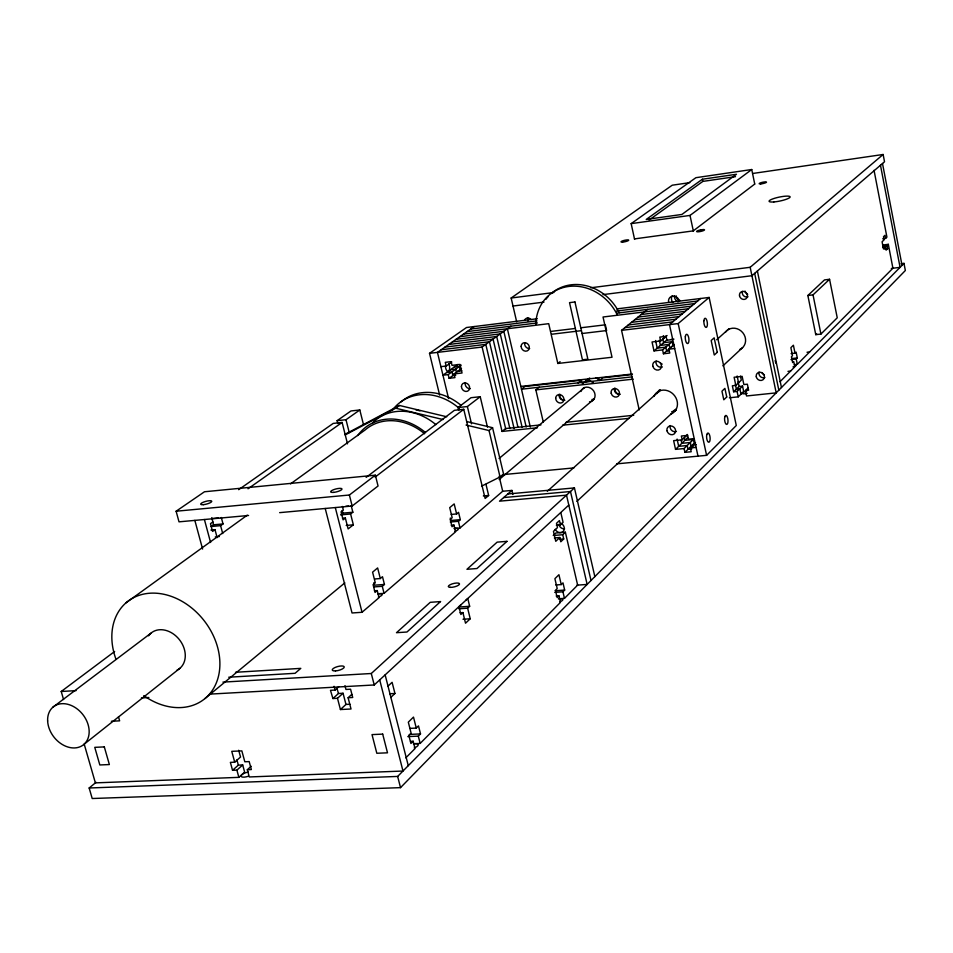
<?xml version="1.0" encoding="UTF-8"?>
<svg xmlns="http://www.w3.org/2000/svg" width="953" height="953" viewBox="0 0 953 953"><rect width="100%" height="100%" fill="white"/><g stroke="black" fill="none" stroke-linecap="round" stroke-linejoin="round"><path stroke-width="1.43" d="M96.05 782.33L89.165 788L92.203 798.519L400.522 787.643L905.35 270.509L903.98 263.373L901.038 263.743M89.165 788L397.651 776.433L903.98 263.373M616.686 463.861L706.602 455.343L736.288 425.503L709.139 297.443L616.77 308.891M405.799 757.861L415.02 748.593L413.161 741.255L410.529 741.374M413.59 743.721L420.154 743.423L560.459 602.403L558.911 595.828L556.183 596.018M559.018 598.746L564.474 598.365L577.649 585.118L565.367 532.215L555.885 533.001L553.216 535.515M780.019 381.724L794.814 366.845L793.718 361.521L792.634 362.616L791.431 356.744L792.515 355.672L790.883 347.666L793.396 345.2L795.028 353.182L791.097 353.623M794.683 364.618L797.316 364.332L892.913 268.234L888.315 244.325L882.585 245.064M820.926 334.074L837.246 317.802L829.563 279.277L824.476 279.92L807.858 295.501L815.768 334.67L820.926 334.074L813.028 294.87L829.563 279.277M413.161 741.255L410.91 743.495L408.861 735.418L411.112 733.191L408.313 722.16L413.495 717.085L416.27 728.08L409.707 728.39M407.813 736.598L418.307 736.133L420.523 733.917L418.486 725.888L416.27 728.08M558.911 595.828L557.16 597.567L555.456 590.312L557.219 588.573L554.896 578.674L558.934 574.707L561.246 584.582L555.79 584.975M554.753 592.385L562.937 591.801L564.676 590.074L562.985 582.855L561.246 584.582M790.978 359.603L796.231 359.019L797.316 357.947L796.112 352.11L795.028 353.182M815.768 334.67L816.638 333.8M408.551 735.871L410.04 734.394L420.523 733.917M693.379 439.5L684.087 448.553L684.909 452.341L694.189 443.252L693.379 439.5L684.897 440.334L684.266 437.439M684.909 452.341L691.199 451.746L690.377 447.946L695.523 442.895M729.379 397.782L738.241 396.853L743.697 391.528L742.554 386.12L739.099 386.489L733.619 391.778L732.357 385.798L735.835 385.429L741.303 380.164L740.445 376.101M602.975 294.62L751.917 275.715L884.527 161.772L883.133 154.481L750.178 267.293L776.195 392.862L746.544 395.971L745.401 390.527L748.117 387.883M888.315 244.325L886.981 245.612L887.577 248.733L886.111 250.162L885.504 247.041L882.633 247.411M885.504 247.041L883.491 248.995L882.085 241.752L884.11 239.822L883.502 236.689L884.98 235.284L885.587 238.405L882.716 238.786M733.619 391.778L737.098 391.409L742.554 386.12M687.375 434.794L682.181 439.809L673.628 440.643L675.534 449.375L687.971 437.356M885.587 238.405L886.921 237.13L874.044 170.337M565.367 532.215L562.723 534.728L563.711 539.005L560.781 541.792L559.78 537.504L554.336 537.957M390.694 697.501L394.947 693.474L392.1 682.3L387.835 686.291M559.78 537.504L555.754 541.316L553.443 531.393L557.481 527.617L556.481 523.328L559.423 520.576L560.424 524.865L556.349 525.21M465.731 600.402L467.768 598.508L469.662 606.287L467.637 608.181L470.222 618.771L465.517 623.214L462.92 612.576L460.013 612.779M560.424 524.865L563.092 522.375L560.852 512.774M462.92 612.576L460.859 614.494L458.941 606.668L461.002 604.774M576.863 501.385L676.046 409.349M722.91 365.857L742.53 347.654M209.636 694.129L374.231 684.969L568.798 505.078M345.963 704.446L343.056 693.248L337.493 698.299L340.424 709.544L345.963 704.446L349.918 704.243M340.424 709.544L351.026 708.996L348.107 697.739L351.788 694.368M222.931 682.11L371.289 673.509L574.433 487.912L594.851 576.625M338.768 686.72L335.063 690.067L330.477 690.317L332.919 698.549L338.482 693.498L343.056 693.248M84.281 744.412L95.383 782.878L238.869 777.35L244.647 772.144L242.693 764.949L238.345 765.128L232.544 770.31L230.376 762.376L234.724 762.186L240.537 757.027L238.691 750.273M379.711 679.894L402.988 771.037L249.281 776.957L247.315 769.726L251.151 766.26M547.296 491.283L660.226 390.253M716.692 339.744L728.866 328.845M232.544 770.31L236.892 770.143L242.693 764.949M512.893 494.571L511.916 490.414L499.515 501.171L566.511 495.155L587.143 584.427L576.946 585.166M663.431 353.766L673.009 345.522L672.175 341.686L662.585 349.906L663.431 353.766L669.756 353.039L668.911 349.167L674.236 344.593M325.223 508.473L352.038 612.982L362.045 612.279L379.044 597.65L377.257 590.586L374.422 590.8M378.412 593.755L384.059 593.338L455.594 531.798L453.962 525.103L451.257 525.329M454.629 528.438L460.025 527.974L502.696 491.26L511.916 490.414M377.257 590.586L375.065 592.456L373.088 584.665L375.279 582.807L372.587 572.169L377.638 567.94L380.318 578.542L374.66 578.971M373.802 586.941L382.284 586.298L384.44 584.451L382.487 576.708L380.318 578.542M453.962 525.103L452.02 526.747L450.221 519.361L452.163 517.729L449.709 507.651L454.176 503.911L456.618 513.953L451.222 514.429M450.304 522.006L458.405 521.303L460.323 519.659L458.536 512.321L456.618 513.953M485.97 484.267L488.651 495.477L485.125 498.49L463.754 409.302L454.414 410.314L366.155 477.37M667.076 335.527L660.643 340.971L652.043 341.972L653.984 350.895L666.814 339.983M499.158 479.55L594.064 399.081M481.587 486.149L500.051 476.953L503.553 473.998L492.57 427.706L466.791 421.548M639.201 409.897L621.559 330.346L678.179 323.567L709.139 297.443M700.681 298.492L669.494 324.604L698.001 456.153M599.735 380.545L602.999 377.817L632.089 374.577M204.966 698.561L344.831 582.879M499.038 458.5L584.523 387.561M587.918 379.461L593.254 382.272A11.96 10.495 50 0 0 582.414 383.475L589.716 377.972M578.09 382.951L581.413 380.223L581.985 382.772M510.891 326.2L482.111 347.047L502.052 431.435L505.638 428.54L540.97 424.871M621.559 330.346L647.635 309.368M466.053 425.05L489.032 430.542L492.57 427.706M543.305 422.084L535.848 389.884L539.279 387.144M83.757 744.519L179.914 668.279M351.18 505.614L352.86 512.237L350.609 513.989L353.349 524.817L348.131 528.927L345.367 518.075L342.508 518.325M463.444 334.134L548.714 323.675L557.827 363.474L560.078 361.699M345.367 518.075L343.092 519.85L341.055 511.856L343.33 510.093L342.413 506.46M352.86 512.237L342.877 513.131L340.602 514.894L350.609 513.989M279.646 512.643L352.169 506.019L378.055 485.994L375.351 475.19L204.49 491.76L176.114 511.225L179.009 521.839L248.566 515.478M375.113 477.108L463.754 409.302M458.75 410.421L458.059 407.55L467.375 406.538L480.217 396.71L487.448 427.111M754.728 184.06L693.296 230.876L634.484 238.905M176.114 511.225L349.382 495.012L375.351 475.19M458.059 407.55L470.973 397.723L480.217 396.71M52.891 707.197L150.908 633.209M63.553 699.538L61.23 691.485L114.634 651.495M634.591 239.382L631.16 223.633L690.02 215.426L751.75 169.515L754.728 184.048M461.24 365.142L448.244 374.589L449.125 378.293L454.95 377.626L454.069 373.921L461.502 368.501M449.125 378.293L455.653 373.528M458.429 371.503L460.275 370.157L459.394 366.476L454.152 367.096M345.153 434.949L395.698 408.206L399.474 405.478L446.743 416.771M457.833 364.427L442.954 375.208L448.244 374.589M125.867 602.927L247.268 515.168M290.534 483.886L365.059 430.006A52.463 43.981 52.1 0 1 424.585 433.77M649.136 220.012L702.861 181.404L735.49 176.662M440.894 366.655L446.183 366.047L451.793 362.009M702.409 179.235L646.253 219.428L681.907 214.449L736.455 174.268L702.409 179.235L702.861 181.404M217.129 537.611L215.009 529.689L212.567 531.429L210.47 523.662L212.924 521.922M223.026 523.936L213.543 524.793L211.113 526.521L220.608 525.663L223.026 523.936L221.299 517.503M631.16 223.633L695.916 177.687L751.75 169.515M248.018 488.782L342.115 422.453L347.511 443.848M337.839 423.537L337.112 420.678L345.999 419.713L359.817 409.981L363.403 424.299M238.667 489.675L333.205 423.418L342.115 422.453M337.112 420.678L351.002 410.946L359.817 409.981M474.249 326.545L437.451 352.396L448.589 398.58M439.643 395.138L429.529 353.337L466.505 327.51L537.349 318.731M516.669 321.792L511.153 298.015L672.246 185.204L689.817 182.642M345.141 434.234L399.474 405.478M752.787 173.47L883.133 154.481M882.681 246.172L886.981 245.612M884.718 249.102L887.577 248.733M511.153 298.015L553.943 292.511M590.824 287.77L750.178 267.293M513.012 306.032L543.984 302.101M891.317 268.436L900.073 267.34L880.477 165.25M470.663 329.059L536.992 320.875M616.472 311.047L697.656 301.029M467.065 331.596L537.409 322.936M616.662 313.18L694.606 303.578M691.533 306.151L603.035 317.004L612.029 357.256L557.827 363.474M459.799 336.695L503.827 331.31L526.187 426.968M641.238 314.514L688.447 308.736M807.858 295.501L813.028 294.87M456.13 339.268L500.265 333.895L522.125 427.278M638.01 317.111L685.338 311.345M452.437 341.865L496.68 336.492L517.967 427.254M634.758 319.72L682.205 313.954M551.084 331.382L575.362 328.451M580.782 327.784L605.334 324.818L606.608 330.56L582.069 333.514M448.732 344.474L493.07 339.101L514.12 428.671M631.494 322.352L679.06 316.599M444.991 347.095L489.449 341.734L509.903 428.647M551.739 334.229L581.425 330.655M628.206 324.997L675.891 319.243M441.239 349.739L485.792 344.378L505.769 429.112M624.894 327.665L672.711 321.911M429.529 353.337L482.111 347.047M666.123 336.349L659.798 337.1L660.643 340.971M671.067 339.482L673.914 339.149M672.735 339.554L666.969 340.233L665.992 336.206M672.175 341.686L663.645 342.687L662.811 338.899M450.435 369.776L455.701 369.168L456.582 372.849M446.707 372.48L451.984 371.873L452.866 375.565L455.772 375.232M457.797 371.205L461.776 370.741M454.069 373.921L462.038 373.004L459.989 364.427L452.008 365.356L451.126 361.652L445.289 362.331L446.183 366.047M653.984 350.895L662.585 349.906M668.911 349.167L674.676 348.512M669.161 350.716L666.647 351.002L665.802 347.142L657.225 348.143L655.569 340.519M807.024 352.253L809.621 351.967M520.826 386.418L632.458 373.993M581.413 380.223L524.936 386.501L521.482 389.217L589.347 381.605M792.062 358.531L797.316 357.947M592.289 381.271L632.053 376.876M535.848 389.884L633.269 379.139M787.964 371.36L790.609 371.074M745.401 390.527L748.617 390.194L747.355 384.19L743.864 384.559L742.149 376.375L734.108 377.245L735.835 385.429M565.999 422.286L633.733 415.27M502.052 431.435L537.48 427.778M562.568 425.193L628.992 418.355M687.649 435.39L681.347 436.009L682.181 439.809M694.201 438.63L688.471 439.19L687.339 434.473M693.474 444.908L696.333 444.634M693.617 446.028L691.116 446.266L690.294 442.502L681.788 443.324L681.157 440.429M675.534 449.375L684.087 448.553M690.377 447.946L696.095 447.398M691.783 448.934L688.018 449.292L687.196 445.516L678.679 446.349L677.095 439.083M503.113 474.618L573.92 467.911M211.745 518.551L218.535 517.932M345.725 506.305L348.584 506.043M483.35 495.965L488.651 495.477M507.806 493.976L574.433 487.912M503.672 497.561L570.49 491.522L591.003 580.508M210.923 530.047L215.009 529.689M215.295 536.908L219.357 536.551M346.213 525.437L353.349 524.817M460.323 519.659L450.888 520.481L450.292 518.039M554.575 535.395L562.723 534.728M559.637 539.327L563.711 539.005M384.44 584.451L374.565 585.19L373.91 582.617M555.134 590.753L564.676 590.074M459.56 606.99L469.662 606.287M458.965 608.788L467.637 608.181M463.003 619.259L470.222 618.771M235.474 672.282L300.791 668.375L295.085 673.306L228.732 677.214M61.23 691.485L76.061 690.627M141.437 697.93L148.847 697.513M389.646 693.76L394.947 693.474M332.919 698.549L337.493 698.299M348.107 697.739L352.717 697.489L350.573 689.198L345.951 689.46L344.974 685.683M111.358 721.266L119.637 720.837L118.494 716.811M247.315 769.726L251.354 769.559L249.186 761.59L244.814 761.769L241.848 750.893L231.758 751.333L234.724 762.186M395.698 408.206L443.074 419.546M595.661 377.864L600.39 379.949M336.862 688.03L338.482 693.498M236.904 759.851L238.345 765.128M236.892 770.143L238.869 777.35M194.841 520.386L202.596 549.035M211.78 517.682L213.543 524.793M204.407 519.516L210.589 542.483M220.608 525.663L222.716 533.561M334.074 686.303L335.063 690.067M371.289 673.509L374.231 684.969M397.651 776.433L400.522 787.643M385.143 674.867L408.277 765.676M342.198 510.498L342.877 513.131M335.301 507.556L362.045 612.279M345.999 419.713L349.251 432.602M382.284 586.298L384.059 593.338M418.307 736.133L420.154 743.423M349.382 495.012L352.169 506.019M458.405 521.303L460.025 527.974M467.375 406.538L471.509 423.811M489.032 430.542L500.051 476.953M499.146 476.333L502.588 490.807M507.377 328.749L530.297 427.027M562.937 591.801L564.474 598.365M669.84 348.25L668.994 344.414L660.441 345.403L659.345 340.34M663.312 335.67L663.872 338.244M678.179 323.567L706.602 455.343M690.02 215.426L693.403 231.353M737.145 375.994L738.575 382.784M740.981 394.185L739.838 388.764L736.371 389.134L735.359 384.357M738.098 381.736L739.099 386.489M737.098 391.409L738.241 396.853M757.385 271.009L781.46 387.537M775.182 360.425L775.742 363.141M754.669 273.356L778.839 390.194M796.231 359.019L797.316 364.332M882.502 163.511L902.038 265.351M747.7 294.334A4.205 3.836 48.3 0 1 745.032 291.094M764.389 374.886A4.312 3.907 44.4 0 1 761.995 372.611M678.131 301.887A5.73 5.17 50.7 0 1 674.355 296.049M748.022 296.764A4.217 3.848 48.3 0 1 742.387 291.415M764.878 377.579A4.336 3.907 44.4 0 1 759.076 372.075M528.165 321.078A4.193 3.669 54 0 1 527.843 318.004M672.854 302.506A5.742 5.182 50.7 0 1 672.27 295.787M680.049 300.517A4.288 3.872 50.7 0 1 676.177 295.847M676.427 431.471A4.634 4.098 46.2 0 1 670.233 425.55M662.359 367.012A4.67 4.157 48.8 0 1 656.129 361.068M675.832 410.219A13.02 11.555 47.3 0 1 672.056 411.744M657.999 391.814A13.02 11.555 47.3 0 1 659.285 390.265M470.258 388.681A4.503 3.872 53.1 0 1 465.29 382.677M653.806 396.484A13.056 11.579 47.3 0 1 673.449 394.387A13.056 11.579 47.3 0 1 670.864 414.102M529.677 348.548A4.443 3.883 53.2 0 1 524.769 342.627M585.011 381.867A11.912 10.459 50 0 1 586.834 379.83M595.732 377.984A11.912 10.459 50 0 1 599.437 379.592M593.624 399.081A7.469 6.552 50 0 1 591.932 399.51M662.216 364.141A4.646 4.146 48.8 0 1 660.298 362.7M676.249 409.159A12.401 11.007 47.3 0 1 673.759 410.612M658.487 392.183A12.401 11.007 47.3 0 1 660.429 390.063M675.927 410.124A13.02 11.555 47.3 0 1 672.163 411.648M657.129 393.506A13.02 11.555 47.3 0 1 659.393 390.17M620.212 394.304A4.503 3.967 49.2 0 1 615.245 388.3M564.879 400.272A4.455 3.895 50.6 0 1 559.959 394.328M448.66 363.593A4.479 2.073 83.3 0 1 448.565 371.134A4.479 2.073 83.3 0 1 445.42 365.916M794.349 364.689A4.217 1.048 -11.6 0 1 796.196 365.428A4.217 1.048 -11.6 0 1 793.003 366.893M747.164 393.375A4.312 1.096 -11.8 0 1 742.125 393.327A4.312 1.096 -11.8 0 1 746.604 391.266M558.387 598.853A5.313 1.692 -13.2 0 1 562.83 599.425A5.313 1.692 -13.2 0 1 559.637 601.903M413.459 743.805A6.028 2.156 -14.8 0 1 418.164 744.746A6.028 2.156 -14.8 0 1 414.221 747.902M248.304 776.254A6.004 2.085 -16.2 0 1 240.99 776.028A6.004 2.085 -16.2 0 1 248.268 772.085M564.593 528.867A5.253 4.503 47 0 1 558.732 524.364M560.864 523.233A5.277 4.503 47 0 1 563.283 531.357A5.277 4.503 47 0 1 555.194 529.344M524.579 320.375A4.205 3.681 54 0 1 531.083 319.577M725.34 332.359A11.579 10.483 46.9 0 1 742.756 332.657A11.579 10.483 46.9 0 1 739.599 349.572M668.613 302.256A5.754 5.194 50.7 0 1 672.723 296.097A5.754 5.194 50.7 0 1 679.203 300.934M580.913 391.516A7.791 6.826 50 0 1 588.692 387.347A7.791 6.826 50 0 1 595.077 395.054A7.791 6.826 50 0 1 589.514 401.892M564.152 400.248A4.455 3.883 50.6 0 1 559.232 394.304M619.474 394.292A4.503 3.967 49.2 0 1 614.494 388.288M377.745 593.874A5.718 1.703 -14.5 0 1 382.141 594.469A5.718 1.703 -14.5 0 1 378.329 597.126M453.997 528.546A5.373 1.513 -13.8 0 1 458.286 528.986A5.373 1.513 -13.8 0 1 454.855 531.345M116.04 659.416A62.064 48.436 51.9 0 1 159.139 593.481A62.064 48.436 51.9 0 1 219.309 671.96A62.064 48.436 51.9 0 1 143.796 695.619M148.573 635.818A22.753 17.762 51.9 0 1 178.973 639.141A22.753 17.762 51.9 0 1 176.984 670.173M357.732 435.557A54.214 45.446 52.1 0 1 425.467 432.531M372.599 422.882A53.773 45.208 52.1 0 1 435.878 424.621M395.078 408.42A52.677 44.636 52.2 0 1 396.901 406.097M400.999 401.928A52.677 44.636 52.2 0 1 461.145 405.418M392.124 410.552A52.796 44.696 52.2 0 1 459.358 408.48M380.855 416.258A53.606 45.125 52.1 0 1 387.216 412.435M415.722 409.73A53.606 45.125 52.1 0 1 419.987 410.898M535.812 324.449A46.542 41.098 52.4 0 1 568.905 286.436A46.542 41.098 52.4 0 1 617.056 314.466M545.831 299.409A46.447 41.039 52.4 0 1 548.428 296.288M551.322 293.488A46.447 41.039 52.4 0 1 619.224 312.763M726.734 396.984L723.792 399.807L721.957 391.183L724.899 388.371L726.734 396.984M440.524 601.581L406.955 632.018L396.484 632.697L430.256 602.32L440.524 601.581M506.972 541.34L476.976 568.524L466.946 569.298L497.144 542.138L506.972 541.34M717.252 352.324L714.274 355.028L711.176 340.507L714.166 337.839L717.252 352.324M700.908 229.804L699.883 230.03A4.038 0.774 -12.2 0 0 696.881 231.71A4.038 0.774 -12.2 0 0 702.575 230.936A4.038 0.774 -12.2 0 0 703.588 229.53L700.908 229.804M574.957 301.97L569.525 302.649L582.45 359.793L587.87 359.162L574.957 301.97M104.318 746.902L94.764 747.343L99.827 764.961L109.369 764.556L104.318 746.902M382.701 734.12L372.015 734.608L376.816 753.263L387.502 752.822L382.701 734.12M760.78 183.893A3.788 0.679 -12 0 0 766.51 182.19A3.788 0.679 -12 0 0 761.149 182.631A3.788 0.679 -12 0 0 760.78 183.893M622.559 242.11A3.967 0.75 -12.5 0 0 628.718 240.251A3.967 0.75 -12.5 0 0 623.298 240.632A3.967 0.75 -12.5 0 0 622.559 242.11M773.884 201.941A10.781 2.001 -11.9 0 0 790.132 197.021A10.781 2.001 -11.9 0 0 774.753 198.236A10.781 2.001 -11.9 0 0 773.884 201.941M652.805 366.131A4.682 4.169 48.8 0 0 660.072 369.264A4.682 4.169 48.8 0 0 658.404 361.568A4.682 4.169 48.8 0 0 652.805 366.131M666.969 430.756A4.658 4.11 46.3 0 0 674.212 433.925A4.658 4.11 46.3 0 0 672.556 426.336A4.658 4.11 46.3 0 0 666.969 430.756M461.431 386.501A4.515 3.872 53.1 0 0 467.566 391.183A4.515 3.872 53.1 0 0 467.649 383.845A4.515 3.872 53.1 0 0 461.431 386.501M521.136 346.284A4.455 3.895 53.2 0 0 527.212 350.907A4.455 3.895 53.2 0 0 527.366 343.604A4.455 3.895 53.2 0 0 521.136 346.284M685.326 336.731A4.694 1.775 83.4 0 0 687.637 343.58A4.694 1.775 83.4 0 0 688.388 336.445A4.694 1.775 83.4 0 0 685.326 336.731M706.781 434.604A4.646 1.739 84.3 0 0 708.413 442.18A4.646 1.739 84.3 0 0 709.878 436.129A4.646 1.739 84.3 0 0 706.781 434.604M703.898 320.696A4.61 1.703 83.3 0 0 706.149 327.439A4.61 1.703 83.3 0 0 706.852 320.458A4.61 1.703 83.3 0 0 703.898 320.696M724.768 416.914A4.562 1.68 84.2 0 0 726.353 424.359A4.562 1.68 84.2 0 0 727.758 418.45A4.562 1.68 84.2 0 0 724.768 416.914M739.516 295.883A4.229 3.86 48.3 0 0 746.139 298.658A4.229 3.86 48.3 0 0 744.686 291.666A4.229 3.86 48.3 0 0 739.516 295.883M756.265 376.792A4.348 3.919 44.5 0 0 763.091 379.699A4.348 3.919 44.5 0 0 761.614 372.587A4.348 3.919 44.5 0 0 756.265 376.792M555.682 398.128A4.467 3.895 50.6 0 0 561.793 402.774A4.467 3.895 50.6 0 0 561.972 395.507A4.467 3.895 50.6 0 0 555.682 398.128M611.183 393.244A4.515 3.979 49.2 0 0 618.163 396.293A4.515 3.979 49.2 0 0 616.52 388.884A4.515 3.979 49.2 0 0 611.183 393.244M203.418 504.673A5.718 1.406 -15 0 0 211.769 501.338A5.718 1.406 -15 0 0 203.513 502.124A5.718 1.406 -15 0 0 203.418 504.673M333.693 492.379A5.837 1.489 -14.3 0 0 341.996 488.972A5.837 1.489 -14.3 0 0 333.3 489.806A5.837 1.489 -14.3 0 0 333.693 492.379M450.34 587.37A5.766 1.739 -13.9 0 0 459.465 584.26A5.766 1.739 -13.9 0 0 452.032 583.939A5.766 1.739 -13.9 0 0 450.34 587.37M335.48 670.924A6.183 1.977 -15 0 0 344.247 666.933A6.183 1.977 -15 0 0 335.051 667.481A6.183 1.977 -15 0 0 335.48 670.924M47.638 720.945A24.218 18.321 51.8 0 0 79.623 746.949A24.218 18.321 51.8 0 0 77.908 709.509A24.218 18.321 51.8 0 0 47.638 720.945"/></g></svg>
